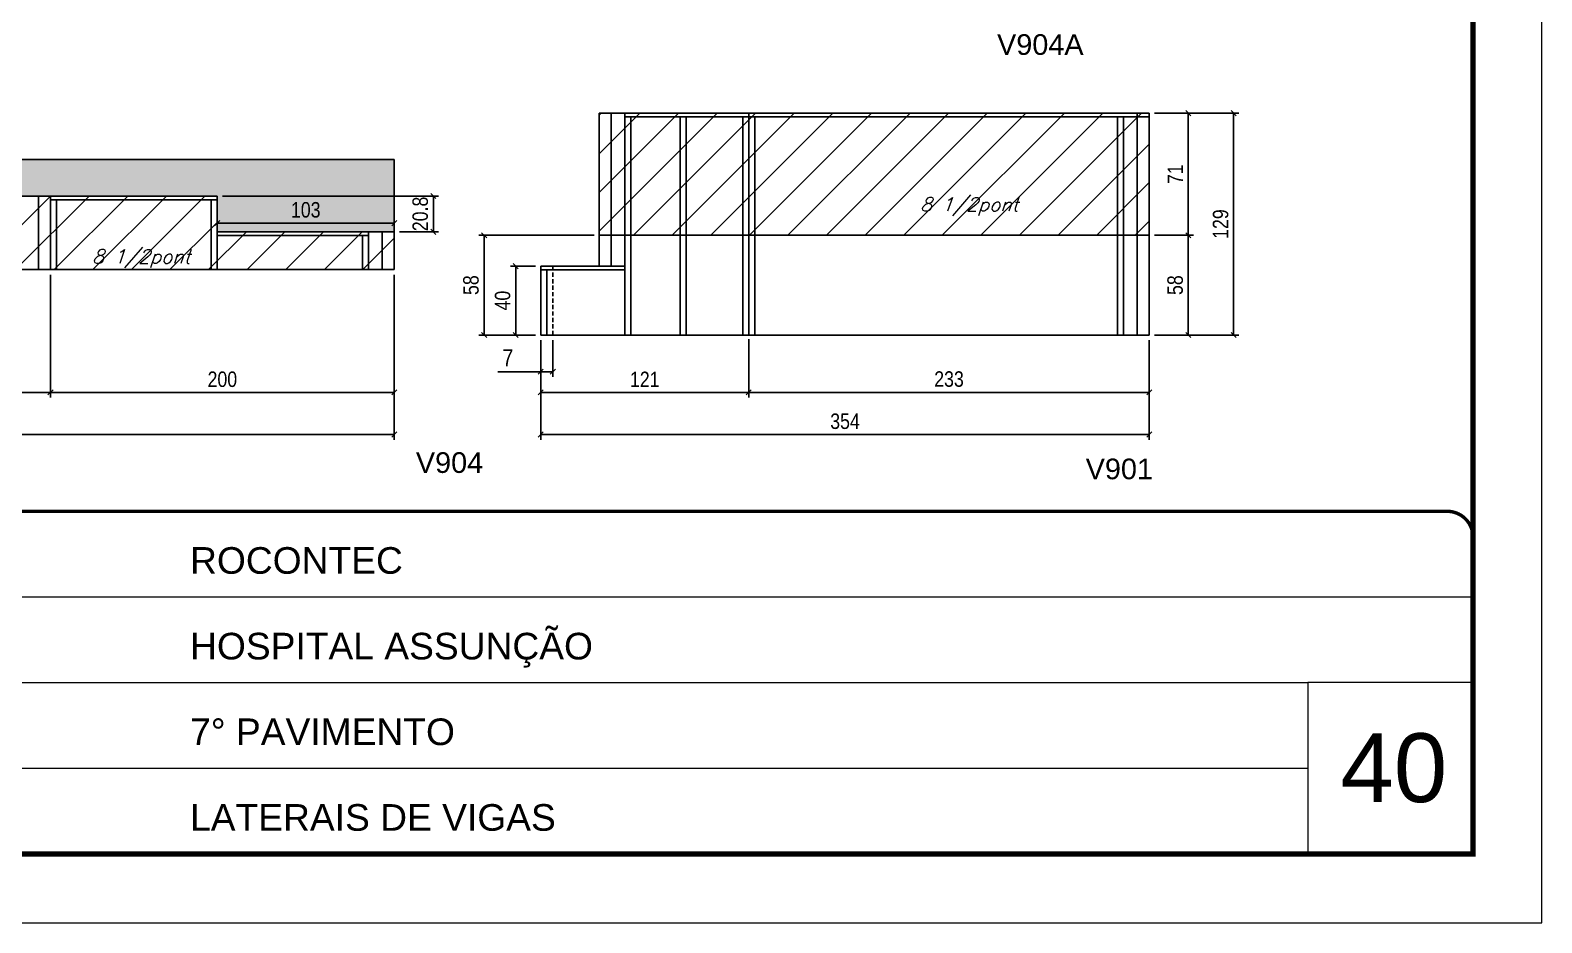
# Model space of a CAD drawing. Extents: x -20960 to -5926, y -2106 to 21915.
# Drawn here: x -6846 to -5967, y 10528 to 11047 of the extents above; entities that cross this region are included whole.
import ezdxf

# ---------------------------------------------------------------- set-up
doc = ezdxf.new("R2010")
doc.units = 0
for name, pattern in [('CONTINUO', [0]), ('DASHED', [0.75, 0.5, -0.25]), ('HIDDEN', [0.375, 0.25, -0.125])]:
    doc.linetypes.add(name, pattern=pattern)
for name, color, linetype in [('5', 5, 'Continuous'), ('COTA', 241, 'Continuous'), ('Painéis', 200, 'Continuous'), ('Reaproveitamento', 251, 'Continuous'), ('SARR_2.2x7', 40, 'Continuous'), ('SARR_3.5x7', 81, 'Continuous'), ('texto', 7, 'Continuous')]:
    doc.layers.add(name, color=color, linetype=linetype)
for name, color, linetype, lineweight in [('CARIMBO', 255, 'Continuous', 9), ('Folhas', 255, 'Continuous', 9), ('SARRAFO DE PRESSAO', 251, 'DASHED', 9)]:
    doc.layers.add(name, color=color, linetype=linetype, lineweight=lineweight)
doc.styles.add('ARIAL', font='arial.ttf')
doc.styles.add('COTA TECNICA', font='techl___.ttf', dxfattribs={"height": 10})
doc.styles.add('COTA TECNICA-50', font='techl___.ttf', dxfattribs={"height": 9})
doc.styles.add('Romans', font='romans.shx')
doc.styles.get("Standard").update_dxf_attribs({"font": 'arial.ttf'})
doc.dimstyles.new('COTA PAINEL-50', dxfattribs={"dimtxt": 9, "dimasz": 3, "dimexe": 3, "dimexo": 3, "dimgap": 3, "dimtad": 1, "dimdec": 1, "dimzin": 12, "dimdsep": 46, "dimtxsty": 'COTA TECNICA-50', "dimblk1": 'OBLIQUE', "dimblk2": 'OBLIQUE', "dimsah": 1, "dimcen": 0.9, "dimclrd": 4, "dimclre": 4, "dimclrt": 240, "dimadec": 1, "dimazin": 3, "dimtfac": 1, "dimtdec": 1, "dimtmove": 0, "dimatfit": 3, "dimfxl": 1, "dimtolj": 1, "dimtzin": 12, "dimarcsym": 0})
doc.dimstyles.new('PAINEL', dxfattribs={"dimtxt": 10, "dimasz": 3, "dimexe": 3, "dimexo": 3, "dimgap": 3, "dimtad": 1, "dimdec": 1, "dimzin": 12, "dimdsep": 46, "dimtxsty": 'COTA TECNICA', "dimblk1": 'OBLIQUE', "dimblk2": 'OBLIQUE', "dimsah": 1, "dimcen": 0.9, "dimclrd": 4, "dimclre": 4, "dimclrt": 240, "dimadec": 1, "dimazin": 3, "dimtfac": 1, "dimtdec": 1, "dimtmove": 0, "dimatfit": 3, "dimfxl": 1, "dimtolj": 1, "dimtzin": 12, "dimarcsym": 0})

# ---------------------------------------------------------------- blocks, each defined once
blk = doc.blocks.new('9999999999')
at = {"color": 30, "linetype": 'CONTINUO'}
for p, q in [((98564.56, 34379.64), (99583.98, 34379.64)), ((98564.56, 34329.83), (99487.98, 34329.83)), ((99583.98, 34329.83), (99487.98, 34329.83)), ((99487.98, 34329.83), (99487.98, 34230.21)), ((98564.56, 34280.02), (99487.98, 34280.02))]:
    blk.add_line(p, q, dxfattribs=at)
at = {"color": 30, "linetype": 'CONTINUO', "const_width": 2}
blk.add_lwpolyline([(99583.98, 34230.21), (99583.98, 34414.45, 0.414214), (99568.98, 34429.45), (98228.98, 34429.45, 0.414214), (98213.98, 34414.45), (98213.98, 34245.21, 0.414214), (98228.98, 34230.21), (99583.98, 34230.21)], format="xyb", dxfattribs=at)
at = {"layer": 'Folhas'}
blk.add_lwpolyline([(98138.98, 34190.21), (99623.98, 34190.21), (99623.98, 35240.21), (98138.98, 35240.21)], close=True, dxfattribs=at)
at = {"layer": 'Folhas', "color": 30, "const_width": 3}
blk.add_lwpolyline([(98213.98, 34230.21), (99583.98, 34230.21), (99583.98, 35200.21), (98213.98, 35200.21)], close=True, dxfattribs=at)
at = {"color": 7, "linetype": 'Continuous', "ltscale": 5, "style": 'ARIAL'}
for s, height, p in [('ROCONTEC', 15.483, (98837.68, 34393.13)), ('HOSPITAL ASSUNÇÃO', 15.4829, (98837.68, 34343.32)), ('7° PAVIMENTO', 15.4829, (98837.68, 34293.51)), ('LATERAIS DE VIGAS', 15.4829, (98837.68, 34243.7))]:
    blk.add_text(s, height=height, dxfattribs=at).set_placement(p)
blk = doc.blocks.new('_Oblique')
at = {"color": 0, "linetype": 'ByBlock', "lineweight": -2}
blk.add_line((-0.5, -0.5), (0.5, 0.5), dxfattribs=at)
blk = doc.blocks.new('*D1611')
at = {"layer": 'COTA', "color": 4, "lineweight": -2, "transparency": 16777216}
for p, q in [((-7078.53, 10904.98), (-7078.53, 10833.61)), ((-6834.53, 10904.98), (-6834.53, 10833.61)), ((-7078.53, 10836.61), (-6834.53, 10836.61))]:
    blk.add_line(p, q, dxfattribs=at)
at = {"layer": 'Defpoints', "color": 0, "transparency": 16777216}
for p in [(-7078.53, 10907.98), (-6834.53, 10907.98), (-6834.53, 10836.61)]:
    blk.add_point(p, dxfattribs=at)
at = {"layer": 'COTA', "color": 4, "lineweight": -2, "transparency": 16777216, "xscale": 3, "yscale": 3, "zscale": 3, "rotation": 180}
blk.add_blockref('_Oblique', (-7078.53, 10836.61), dxfattribs=at)
at = {"layer": 'COTA', "color": 4, "lineweight": -2, "transparency": 16777216, "xscale": 3, "yscale": 3, "zscale": 3}
blk.add_blockref('_Oblique', (-6834.53, 10836.61), dxfattribs=at)
at = {"layer": 'COTA', "color": 240, "transparency": 16777216, "insert": (-6956.53, 10844.17), "char_height": 9, "attachment_point": 5, "style": 'COTA TECNICA-50'}
blk.add_mtext('\\A1;244', dxfattribs=at)
blk = doc.blocks.new('*D1612')
at = {"layer": 'COTA', "color": 4, "lineweight": -2, "transparency": 16777216}
for p, q in [((-6834.53, 10904.98), (-6834.53, 10833.61)), ((-6634.53, 10904.98), (-6634.53, 10833.61)), ((-6834.53, 10836.61), (-6634.53, 10836.61))]:
    blk.add_line(p, q, dxfattribs=at)
at = {"layer": 'Defpoints', "color": 0, "transparency": 16777216}
for p in [(-6834.53, 10907.98), (-6634.53, 10907.98), (-6634.53, 10836.61)]:
    blk.add_point(p, dxfattribs=at)
at = {"layer": 'COTA', "color": 4, "lineweight": -2, "transparency": 16777216, "xscale": 3, "yscale": 3, "zscale": 3, "rotation": 180}
blk.add_blockref('_Oblique', (-6834.53, 10836.61), dxfattribs=at)
at = {"layer": 'COTA', "color": 4, "lineweight": -2, "transparency": 16777216, "xscale": 3, "yscale": 3, "zscale": 3}
blk.add_blockref('_Oblique', (-6634.53, 10836.61), dxfattribs=at)
at = {"layer": 'COTA', "color": 240, "transparency": 16777216, "insert": (-6734.53, 10844.2), "char_height": 9, "attachment_point": 5, "style": 'COTA TECNICA-50'}
blk.add_mtext('\\A1;200', dxfattribs=at)
blk = doc.blocks.new('*D1402')
at = {"layer": 'COTA', "color": 4, "lineweight": -2, "transparency": 16777216}
for p, q in [((-6428.32, 10866.98), (-6428.32, 10833.61)), ((-6195.32, 10866.98), (-6195.32, 10833.61)), ((-6195.32, 10836.61), (-6428.32, 10836.61))]:
    blk.add_line(p, q, dxfattribs=at)
at = {"layer": 'Defpoints', "color": 0, "transparency": 16777216}
for p in [(-6428.32, 10869.98), (-6195.32, 10869.98), (-6428.32, 10836.61)]:
    blk.add_point(p, dxfattribs=at)
at = {"layer": 'COTA', "color": 4, "lineweight": -2, "transparency": 16777216, "xscale": 3, "yscale": 3, "zscale": 3, "rotation": 180}
blk.add_blockref('_Oblique', (-6428.32, 10836.61), dxfattribs=at)
at = {"layer": 'COTA', "color": 4, "lineweight": -2, "transparency": 16777216, "xscale": 3, "yscale": 3, "zscale": 3}
blk.add_blockref('_Oblique', (-6195.32, 10836.61), dxfattribs=at)
at = {"layer": 'COTA', "color": 240, "transparency": 16777216, "insert": (-6311.82, 10844.3), "char_height": 9, "attachment_point": 5, "style": 'COTA TECNICA-50'}
blk.add_mtext('\\A1;233', dxfattribs=at)
blk = doc.blocks.new('*D1403')
at = {"layer": 'COTA', "color": 4, "lineweight": -2, "transparency": 16777216}
for p, q in [((-6549.32, 10866.98), (-6549.32, 10833.61)), ((-6428.32, 10867.52), (-6428.32, 10833.61)), ((-6428.32, 10836.61), (-6549.32, 10836.61))]:
    blk.add_line(p, q, dxfattribs=at)
at = {"layer": 'Defpoints', "color": 0, "transparency": 16777216}
for p in [(-6549.32, 10869.98), (-6428.32, 10870.52), (-6549.32, 10836.61)]:
    blk.add_point(p, dxfattribs=at)
at = {"layer": 'COTA', "color": 4, "lineweight": -2, "transparency": 16777216, "xscale": 3, "yscale": 3, "zscale": 3, "rotation": 180}
blk.add_blockref('_Oblique', (-6549.32, 10836.61), dxfattribs=at)
at = {"layer": 'COTA', "color": 4, "lineweight": -2, "transparency": 16777216, "xscale": 3, "yscale": 3, "zscale": 3}
blk.add_blockref('_Oblique', (-6428.32, 10836.61), dxfattribs=at)
at = {"layer": 'COTA', "color": 240, "transparency": 16777216, "insert": (-6488.82, 10844.16), "char_height": 9, "attachment_point": 5, "style": 'COTA TECNICA-50'}
blk.add_mtext('\\A1;121', dxfattribs=at)
blk = doc.blocks.new('*D1621')
at = {"layer": 'COTA', "color": 4, "lineweight": -2, "transparency": 16777216}
for p, q in [((-7222.53, 10904.98), (-7222.53, 10809.09)), ((-6634.53, 10904.98), (-6634.53, 10809.09)), ((-7222.53, 10812.09), (-6634.53, 10812.09))]:
    blk.add_line(p, q, dxfattribs=at)
at = {"layer": 'Defpoints', "color": 0, "transparency": 16777216}
for p in [(-7222.53, 10907.98), (-6634.53, 10907.98), (-6634.53, 10812.09)]:
    blk.add_point(p, dxfattribs=at)
at = {"layer": 'COTA', "color": 4, "lineweight": -2, "transparency": 16777216, "xscale": 3, "yscale": 3, "zscale": 3, "rotation": 180}
blk.add_blockref('_Oblique', (-7222.53, 10812.09), dxfattribs=at)
at = {"layer": 'COTA', "color": 4, "lineweight": -2, "transparency": 16777216, "xscale": 3, "yscale": 3, "zscale": 3}
blk.add_blockref('_Oblique', (-6634.53, 10812.09), dxfattribs=at)
at = {"layer": 'COTA', "color": 240, "transparency": 16777216, "insert": (-6928.53, 10819.7), "char_height": 9, "attachment_point": 5, "style": 'COTA TECNICA-50'}
blk.add_mtext('\\A1;588', dxfattribs=at)
blk = doc.blocks.new('*D1410')
at = {"layer": 'COTA', "color": 4, "lineweight": -2, "transparency": 16777216}
for p, q in [((-6549.32, 10866.98), (-6549.32, 10809.09)), ((-6195.32, 10866.98), (-6195.32, 10809.09)), ((-6549.32, 10812.09), (-6195.32, 10812.09))]:
    blk.add_line(p, q, dxfattribs=at)
at = {"layer": 'Defpoints', "color": 0, "transparency": 16777216}
for p in [(-6549.32, 10869.98), (-6195.32, 10869.98), (-6195.32, 10812.09)]:
    blk.add_point(p, dxfattribs=at)
at = {"layer": 'COTA', "color": 4, "lineweight": -2, "transparency": 16777216, "xscale": 3, "yscale": 3, "zscale": 3, "rotation": 180}
blk.add_blockref('_Oblique', (-6549.32, 10812.09), dxfattribs=at)
at = {"layer": 'COTA', "color": 4, "lineweight": -2, "transparency": 16777216, "xscale": 3, "yscale": 3, "zscale": 3}
blk.add_blockref('_Oblique', (-6195.32, 10812.09), dxfattribs=at)
at = {"layer": 'COTA', "color": 240, "transparency": 16777216, "insert": (-6372.32, 10819.78), "char_height": 9, "attachment_point": 5, "style": 'COTA TECNICA-50'}
blk.add_mtext('\\A1;354', dxfattribs=at)
blk = doc.blocks.new('*D1622')
at = {"layer": 'COTA', "color": 4, "lineweight": -2, "transparency": 16777216}
for p, q in [((-6192.32, 10998.98), (-6169.62, 10998.98)), ((-6172.62, 10998.98), (-6172.62, 10927.98)), ((-6192.32, 10927.98), (-6169.62, 10927.98))]:
    blk.add_line(p, q, dxfattribs=at)
at = {"layer": 'Defpoints', "color": 0, "transparency": 16777216}
for p in [(-6195.32, 10998.98), (-6195.32, 10927.98), (-6172.62, 10927.98)]:
    blk.add_point(p, dxfattribs=at)
at = {"layer": 'COTA', "color": 4, "lineweight": -2, "transparency": 16777216, "xscale": 3, "yscale": 3, "zscale": 3}
for p, rotation in [((-6172.62, 10998.98), 90), ((-6172.62, 10927.98), 270)]:
    blk.add_blockref('_Oblique', p, dxfattribs=dict(at, rotation=rotation))
at = {"layer": 'COTA', "color": 240, "transparency": 16777216, "insert": (-6180.18, 10963.48), "char_height": 9, "attachment_point": 5, "rotation": 90, "style": 'COTA TECNICA-50'}
blk.add_mtext('\\A1;71', dxfattribs=at)
blk = doc.blocks.new('*D1623')
at = {"layer": 'COTA', "color": 4, "lineweight": -2, "transparency": 16777216}
for p, q in [((-6734.53, 10950.78), (-6608.79, 10950.78)), ((-6611.79, 10929.98), (-6611.79, 10950.78)), ((-6631.53, 10929.98), (-6608.79, 10929.98))]:
    blk.add_line(p, q, dxfattribs=at)
at = {"layer": 'Defpoints', "color": 0, "transparency": 16777216}
for p in [(-6737.53, 10950.78), (-6611.79, 10950.78), (-6634.53, 10929.98)]:
    blk.add_point(p, dxfattribs=at)
at = {"layer": 'COTA', "color": 4, "lineweight": -2, "transparency": 16777216, "xscale": 3, "yscale": 3, "zscale": 3}
for p, rotation in [((-6611.79, 10950.78), 90), ((-6611.79, 10929.98), 270)]:
    blk.add_blockref('_Oblique', p, dxfattribs=dict(at, rotation=rotation))
at = {"layer": 'COTA', "color": 240, "transparency": 16777216, "insert": (-6619.4, 10940.38), "char_height": 9, "attachment_point": 5, "rotation": 90, "style": 'COTA TECNICA-50'}
blk.add_mtext('\\A1;20.8', dxfattribs=at)
blk = doc.blocks.new('*D1624')
at = {"layer": 'COTA', "color": 4, "lineweight": -2, "transparency": 16777216}
for p, q in [((-6737.53, 10932.98), (-6737.53, 10938.03)), ((-6737.53, 10935.03), (-6634.53, 10935.03)), ((-6634.53, 10932.98), (-6634.53, 10938.03))]:
    blk.add_line(p, q, dxfattribs=at)
at = {"layer": 'Defpoints', "color": 0, "transparency": 16777216}
for p in [(-6737.53, 10929.98), (-6634.53, 10935.03), (-6634.53, 10929.98)]:
    blk.add_point(p, dxfattribs=at)
at = {"layer": 'COTA', "color": 4, "lineweight": -2, "transparency": 16777216, "xscale": 3, "yscale": 3, "zscale": 3, "rotation": 180}
blk.add_blockref('_Oblique', (-6737.53, 10935.03), dxfattribs=at)
at = {"layer": 'COTA', "color": 4, "lineweight": -2, "transparency": 16777216, "xscale": 3, "yscale": 3, "zscale": 3}
blk.add_blockref('_Oblique', (-6634.53, 10935.03), dxfattribs=at)
at = {"layer": 'COTA', "color": 240, "transparency": 16777216, "insert": (-6686.03, 10942.72), "char_height": 9, "attachment_point": 5, "style": 'COTA TECNICA-50'}
blk.add_mtext('\\A1;103', dxfattribs=at)
blk = doc.blocks.new('*D1495')
at = {"layer": 'COTA', "color": 4, "lineweight": -2, "ltscale": 25, "transparency": 16777216}
for p, q in [((-6549.32, 10866.98), (-6549.32, 10845.65)), ((-6542.32, 10866.98), (-6542.32, 10845.65)), ((-6549.32, 10848.65), (-6574.32, 10848.65)), ((-6542.32, 10848.65), (-6549.32, 10848.65))]:
    blk.add_line(p, q, dxfattribs=at)
at = {"layer": 'Defpoints', "color": 0, "ltscale": 25, "transparency": 16777216}
for p in [(-6549.32, 10869.98), (-6542.32, 10869.98), (-6542.32, 10848.65)]:
    blk.add_point(p, dxfattribs=at)
at = {"layer": 'COTA', "color": 4, "lineweight": -2, "ltscale": 25, "transparency": 16777216, "xscale": 3, "yscale": 3, "zscale": 3, "rotation": 180}
blk.add_blockref('_Oblique', (-6549.32, 10848.65), dxfattribs=at)
at = {"layer": 'COTA', "color": 4, "lineweight": -2, "ltscale": 25, "transparency": 16777216, "xscale": 3, "yscale": 3, "zscale": 3}
blk.add_blockref('_Oblique', (-6542.32, 10848.65), dxfattribs=at)
at = {"layer": 'COTA', "color": 240, "ltscale": 25, "transparency": 16777216, "insert": (-6568.46, 10856.72), "char_height": 10, "attachment_point": 5, "style": 'COTA TECNICA'}
blk.add_mtext('\\A1;7', dxfattribs=at)
blk = doc.blocks.new('*D1496')
at = {"layer": 'COTA', "color": 4, "lineweight": -2, "transparency": 16777216}
for p, q in [((-6552.32, 10909.98), (-6566.88, 10909.98)), ((-6563.88, 10869.98), (-6563.88, 10909.98)), ((-6552.32, 10869.98), (-6566.88, 10869.98))]:
    blk.add_line(p, q, dxfattribs=at)
at = {"layer": 'Defpoints', "color": 0, "transparency": 16777216}
for p in [(-6563.88, 10909.98), (-6549.32, 10909.98), (-6549.32, 10869.98)]:
    blk.add_point(p, dxfattribs=at)
at = {"layer": 'COTA', "color": 4, "lineweight": -2, "transparency": 16777216, "xscale": 3, "yscale": 3, "zscale": 3}
for p, rotation in [((-6563.88, 10909.98), 90), ((-6563.88, 10869.98), 270)]:
    blk.add_blockref('_Oblique', p, dxfattribs=dict(at, rotation=rotation))
at = {"layer": 'COTA', "color": 240, "transparency": 16777216, "insert": (-6571.48, 10889.98), "char_height": 9, "attachment_point": 5, "rotation": 90, "style": 'COTA TECNICA-50'}
blk.add_mtext('\\A1;40', dxfattribs=at)
blk = doc.blocks.new('*D1497')
at = {"layer": 'COTA', "color": 4, "lineweight": -2, "transparency": 16777216}
for p, q in [((-6518.32, 10927.98), (-6585.26, 10927.98)), ((-6582.26, 10927.98), (-6582.26, 10869.98)), ((-6552.32, 10869.98), (-6585.26, 10869.98))]:
    blk.add_line(p, q, dxfattribs=at)
at = {"layer": 'Defpoints', "color": 0, "transparency": 16777216}
for p in [(-6515.32, 10927.98), (-6582.26, 10869.98), (-6549.32, 10869.98)]:
    blk.add_point(p, dxfattribs=at)
at = {"layer": 'COTA', "color": 4, "lineweight": -2, "transparency": 16777216, "xscale": 3, "yscale": 3, "zscale": 3}
for p, rotation in [((-6582.26, 10927.98), 90), ((-6582.26, 10869.98), 270)]:
    blk.add_blockref('_Oblique', p, dxfattribs=dict(at, rotation=rotation))
at = {"layer": 'COTA', "color": 240, "transparency": 16777216, "insert": (-6589.88, 10898.98), "char_height": 9, "attachment_point": 5, "rotation": 90, "style": 'COTA TECNICA-50'}
blk.add_mtext('\\A1;58', dxfattribs=at)
blk = doc.blocks.new('*D1727')
at = {"layer": 'COTA', "color": 4, "lineweight": -2, "transparency": 16777216}
for p, q in [((-6192.32, 10927.98), (-6169.62, 10927.98)), ((-6172.62, 10927.98), (-6172.62, 10869.98)), ((-6192.32, 10869.98), (-6169.62, 10869.98))]:
    blk.add_line(p, q, dxfattribs=at)
at = {"layer": 'Defpoints', "color": 0, "transparency": 16777216}
for p in [(-6195.32, 10927.98), (-6195.32, 10869.98), (-6172.62, 10869.98)]:
    blk.add_point(p, dxfattribs=at)
at = {"layer": 'COTA', "color": 4, "lineweight": -2, "transparency": 16777216, "xscale": 3, "yscale": 3, "zscale": 3}
for p, rotation in [((-6172.62, 10927.98), 90), ((-6172.62, 10869.98), 270)]:
    blk.add_blockref('_Oblique', p, dxfattribs=dict(at, rotation=rotation))
at = {"layer": 'COTA', "color": 240, "transparency": 16777216, "insert": (-6180.24, 10898.98), "char_height": 9, "attachment_point": 5, "rotation": 90, "style": 'COTA TECNICA-50'}
blk.add_mtext('\\A1;58', dxfattribs=at)
blk = doc.blocks.new('*D1728')
at = {"layer": 'COTA', "color": 4, "lineweight": -2, "transparency": 16777216}
for p, q in [((-6192.32, 10998.98), (-6143.24, 10998.98)), ((-6146.24, 10869.98), (-6146.24, 10998.98)), ((-6192.32, 10869.98), (-6143.24, 10869.98))]:
    blk.add_line(p, q, dxfattribs=at)
at = {"layer": 'Defpoints', "color": 0, "transparency": 16777216}
for p in [(-6195.32, 10998.98), (-6146.24, 10998.98), (-6195.32, 10869.98)]:
    blk.add_point(p, dxfattribs=at)
at = {"layer": 'COTA', "color": 4, "lineweight": -2, "transparency": 16777216, "xscale": 3, "yscale": 3, "zscale": 3}
for p, rotation in [((-6146.24, 10998.98), 90), ((-6146.24, 10869.98), 270)]:
    blk.add_blockref('_Oblique', p, dxfattribs=dict(at, rotation=rotation))
at = {"layer": 'COTA', "color": 240, "transparency": 16777216, "insert": (-6153.81, 10934.48), "char_height": 9, "attachment_point": 5, "rotation": 90, "style": 'COTA TECNICA-50'}
blk.add_mtext('\\A1;129', dxfattribs=at)

msp = doc.modelspace()

# ---------------------------------------------------------------- hatches: boundary and pattern name
at = {"layer": 'COTA', "linetype": 'ByBlock'}
h = msp.add_hatch(dxfattribs=at)
h.set_pattern_fill('AR-CONC', color=256, scale=0.03)
h.set_pattern_definition([(50, (1585, 0), (5.46554, -0.4781726), [0.5715, -6.2865]), (355, (1585, 0), (-1.0573026, 5.7317054), [0.4572, -5.0292175]), (100.451445, (1585.4555, -0.04), (4.4082374, 5.2535326), [0.4857003, -5.3427073]), (46.1842, (1585, 1.524), (8.1323712, -1.2612698), [0.85725, -9.42975]), (96.63556, (1585.678, 1.419), (7.122124, 7.4227837), [0.7285507, -8.014068]), (351.18415, (1585, 1.524), (7.122124, 7.4227837), [0.685799, -7.543792]), (21, (1585.762, 1.143), (4.5484317, -3.067956), [0.5715, -6.2865]), (326, (1585.762, 1.143), (1.8540609, 5.525639), [0.4572, -5.0292]), (71.451445, (1586.141, 0.8873), (6.4024926, 2.457683), [0.4857003, -5.3426981]), (37.5, (1585, 0), (0.0926581, 2.53665117), [0, -4.96824, 0, -5.1054, 0, -5.04825]), (7.5, (1585, 0), (2.0045899, 3.00541724), [0, -2.91084, 0, -4.85394, 0, -1.92405]), (327.5, (1583.3007, 0), (4.06771786, -0.17186232), [0, -1.905, 0, -5.9436, 0, -7.8867]), (317.5, (1582.5387, 0), (4.4438754, 0.7627947), [0, -2.4765, 0, -3.94716, 0, -5.6007])])
h.paths.add_polyline_path([(-7222.53, 10971.98), (-7222.53, 10929.98), (-7127.53, 10929.98), (-7127.53, 10950.78), (-6737.53, 10950.78), (-6737.53, 10929.98), (-6634.53, 10929.98), (-6634.53, 10971.98)])
h.paths.add_polyline_path([(-7086.17, 10925.34), (-7086.17, 10955.88), (-7104.7, 10955.88), (-7104.7, 10925.34)], flags=9)
h.paths.add_polyline_path([(-7184.65, 10934.28), (-7164.76, 10934.28), (-7164.76, 10952.8), (-7184.65, 10952.8)], flags=24)
h.paths.add_polyline_path([(-6697.94, 10933.99), (-6674.74, 10933.99), (-6674.74, 10952.51), (-6697.94, 10952.51)], flags=24)
at = {"layer": 'Reaproveitamento', "transparency": 33554684}
h = msp.add_hatch(dxfattribs=at)
h.set_pattern_fill('ANSI31', color=256, scale=5)
h.set_pattern_definition([(45, (3272.102, -4.096), (-11.22532, 11.22532), [])])
h.paths.add_polyline_path([(-6195.32, 10927.98), (-6195.32, 10998.98), (-6515.32, 10998.98), (-6515.32, 10927.98)])
h = msp.add_hatch(dxfattribs=at)
h.set_pattern_fill('ANSI31', color=256, scale=5)
h.set_pattern_definition([(45, (2659.895, -52.296), (-11.22532, 11.22532), [])])
h.paths.add_polyline_path([(-7127.53, 10950.78), (-7127.53, 10929.98), (-7222.53, 10929.98), (-7222.53, 10907.98), (-6634.53, 10907.98), (-6634.53, 10929.98), (-6737.53, 10929.98), (-6737.53, 10950.78)])

# ---------------------------------------------------------------- linework, layer by layer
at = {"layer": 'COTA', "linetype": 'ByBlock'}
for p, q in [((-6634.53, 10971.98), (-7222.53, 10971.98)), ((-6634.53, 10929.98), (-6634.53, 10971.98))]:
    msp.add_line(p, q, dxfattribs=at)
at = {"layer": 'Painéis'}
for p, q in [((-6515.32, 10998.98), (-6515.32, 10909.98)), ((-6195.32, 10998.98), (-6515.32, 10998.98)), ((-6428.32, 10998.98), (-6428.32, 10869.98)), ((-6195.32, 10998.98), (-6195.32, 10927.98)), ((-6195.32, 10985.78), (-6195.32, 10869.98)), ((-7127.53, 10950.78), (-6737.53, 10950.78)), ((-6834.53, 10950.78), (-6834.53, 10907.98)), ((-6737.53, 10950.78), (-6737.53, 10929.98)), ((-6634.53, 10929.98), (-6737.53, 10929.98)), ((-6634.53, 10929.98), (-6634.53, 10907.98)), ((-6195.32, 10927.98), (-6515.32, 10927.98)), ((-6634.53, 10907.98), (-7222.53, 10907.98)), ((-6549.32, 10869.98), (-6549.32, 10909.98)), ((-6549.32, 10909.98), (-6515.32, 10909.98)), ((-6440.32, 10869.98), (-6549.32, 10869.98)), ((-6440.32, 10869.98), (-6195.32, 10869.98))]:
    msp.add_line(p, q, dxfattribs=at)
at = {"layer": 'SARR_2.2x7', "linetype": 'Continuous', "ltscale": 50}
for p, q in [((-6508.32, 10998.98), (-6508.32, 10927.98)), ((-6500.32, 10996.78), (-6428.32, 10996.78)), ((-6428.32, 10996.78), (-6195.32, 10996.78)), ((-6202.32, 10998.98), (-6202.32, 10927.98)), ((-6841.53, 10950.78), (-6841.53, 10907.98)), ((-6737.53, 10948.58), (-6834.53, 10948.58)), ((-6641.53, 10929.98), (-6641.53, 10907.98)), ((-6649.53, 10927.78), (-6737.53, 10927.78)), ((-6508.32, 10927.98), (-6508.32, 10909.98)), ((-6202.32, 10927.98), (-6202.32, 10869.98)), ((-6500.32, 10907.78), (-6549.32, 10907.78)), ((-6515.32, 10909.98), (-6500.32, 10909.98))]:
    msp.add_line(p, q, dxfattribs=at)
at = {"layer": 'SARR_2.2x7', "linetype": 'HIDDEN', "ltscale": 10}
msp.add_line((-6542.32, 10909.98), (-6542.32, 10869.98), dxfattribs=at)
at = {"layer": 'SARR_3.5x7'}
for p, q in [((-6500.32, 10998.98), (-6500.32, 10869.98)), ((-6496.82, 10996.78), (-6496.82, 10869.98)), ((-6468.14, 10996.78), (-6468.14, 10869.98)), ((-6464.64, 10996.78), (-6464.64, 10869.98)), ((-6431.82, 10996.78), (-6431.82, 10869.98)), ((-6424.82, 10996.78), (-6424.82, 10869.98)), ((-6213.82, 10996.78), (-6213.82, 10869.98)), ((-6210.32, 10996.78), (-6210.32, 10869.83)), ((-6834.53, 10950.78), (-6834.53, 10907.98)), ((-6831.03, 10948.58), (-6831.03, 10907.98)), ((-6741.03, 10948.58), (-6741.03, 10907.98)), ((-6737.53, 10948.58), (-6737.53, 10907.98)), ((-6649.53, 10929.98), (-6649.53, 10907.98)), ((-6653.03, 10927.78), (-6653.03, 10907.98)), ((-6428.32, 10927.98), (-6428.32, 10869.98)), ((-6545.82, 10907.78), (-6545.82, 10869.98)), ((-6535.32, 10869.98), (-6531.82, 10869.98)), ((-6500.32, 10869.98), (-6496.82, 10869.98)), ((-6431.82, 10869.98), (-6424.82, 10869.98)), ((-6210.32, 10869.98), (-6213.82, 10869.98))]:
    msp.add_line(p, q, dxfattribs=at)

# ---------------------------------------------------------------- block references
at = {"layer": 'SARRAFO DE PRESSAO', "color": 6, "linetype": 'ByBlock'}
msp.add_blockref('9999999999', (-105590.98, -23661.99), dxfattribs=at)

# ---------------------------------------------------------------- texts
at = {"layer": '5', "linetype": 'Continuous'}
for s, p in [('V904A', (-6283.86, 11032.87)), ('V904', (-6621.96, 10789.79)), ('V901', (-6232.31, 10786.11))]:
    msp.add_text(s, height=12, rotation=0.00004, dxfattribs=at).set_placement(p)
at = {"layer": 'CARIMBO', "style": 'ARIAL'}
msp.add_text('40', height=40, dxfattribs=at).set_placement((-6084.14, 10598.36))
at = {"layer": 'texto', "color": 2, "char_height": 8, "attachment_point": 5, "style": 'Romans'}
for insert in [(-6300.09, 10944.6), (-6781.75, 10914.28)]:
    msp.add_mtext('{\\Q19;\\C256;8 1/2pont}', dxfattribs=dict(at, insert=insert))

# ---------------------------------------------------------------- dimensions: what is measured, and where the dimension line sits
at = {"layer": 'COTA'}
for base, p1, p2, picture, middle in [((-6172.62, 10927.98), (-6195.32, 10998.98), (-6195.32, 10927.98), '*D1622', (-6180.18, 10963.48)), ((-6146.24, 10998.98), (-6195.32, 10869.98), (-6195.32, 10998.98), '*D1728', (-6153.81, 10934.48)), ((-6582.26, 10869.98), (-6515.32, 10927.98), (-6549.32, 10869.98), '*D1497', (-6589.88, 10898.98)), ((-6172.62, 10869.98), (-6195.32, 10927.98), (-6195.32, 10869.98), '*D1727', (-6180.24, 10898.98)), ((-6563.88, 10909.98), (-6549.32, 10869.98), (-6549.32, 10909.98), '*D1496', (-6571.48, 10889.98))]:
    dim = msp.add_linear_dim(base=base, p1=p1, p2=p2, angle=90, dimstyle='COTA PAINEL-50', dxfattribs=at)
    dim.commit()
    dim.dimension.update_dxf_attribs({"geometry": picture, "text_midpoint": middle})
for base, p1, p2, picture, middle in [((-6634.53, 10935.03), (-6737.53, 10929.98), (-6634.53, 10929.98), '*D1624', (-6686.03, 10942.72)), ((-6634.53, 10812.09), (-7222.53, 10907.98), (-6634.53, 10907.98), '*D1621', (-6928.53, 10819.7)), ((-6834.53, 10836.61), (-7078.53, 10907.98), (-6834.53, 10907.98), '*D1611', (-6956.53, 10844.17)), ((-6195.32, 10812.09), (-6549.32, 10869.98), (-6195.32, 10869.98), '*D1410', (-6372.32, 10819.78))]:
    dim = msp.add_linear_dim(base=base, p1=p1, p2=p2, dimstyle='COTA PAINEL-50', dxfattribs=at)
    dim.commit()
    dim.dimension.update_dxf_attribs({"geometry": picture, "text_midpoint": middle})
dim = msp.add_linear_dim(base=(-6611.79, 10950.78), p1=(-6634.53, 10929.98), p2=(-6737.53, 10950.78), angle=90, dimstyle='COTA PAINEL-50', dxfattribs=at)
dim.commit()
dim.dimension.update_dxf_attribs({"geometry": '*D1623', "text_midpoint": (-6611.79, 10940.38), "dimtype": 160})
dim = msp.add_linear_dim(base=(-6634.53, 10836.61), p1=(-6834.53, 10907.98), p2=(-6634.53, 10907.98), dimstyle='COTA PAINEL-50', override={"dimtmove": 1}, dxfattribs=at)
dim.commit()
dim.dimension.update_dxf_attribs({"geometry": '*D1612', "text_midpoint": (-6734.53, 10844.2)})
at = {"layer": 'COTA', "ltscale": 25}
dim = msp.add_linear_dim(base=(-6542.32, 10848.65), p1=(-6549.32, 10869.98), p2=(-6542.32, 10869.98), angle=180, dimstyle='PAINEL', dxfattribs=at)
dim.commit()
dim.dimension.update_dxf_attribs({"geometry": '*D1495', "text_midpoint": (-6568.46, 10848.65), "dimtype": 160})
at = {"layer": 'COTA'}
for base, p1, p2, picture, middle in [((-6549.32, 10836.61), (-6428.32, 10870.52), (-6549.32, 10869.98), '*D1403', (-6488.82, 10844.16)), ((-6428.32, 10836.61), (-6195.32, 10869.98), (-6428.32, 10869.98), '*D1402', (-6311.82, 10844.3))]:
    dim = msp.add_linear_dim(base=base, p1=p1, p2=p2, angle=180, dimstyle='COTA PAINEL-50', override={"dimtmove": 1}, dxfattribs=at)
    dim.commit()
    dim.dimension.update_dxf_attribs({"geometry": picture, "text_midpoint": middle})

doc.saveas('drawing.dxf')
